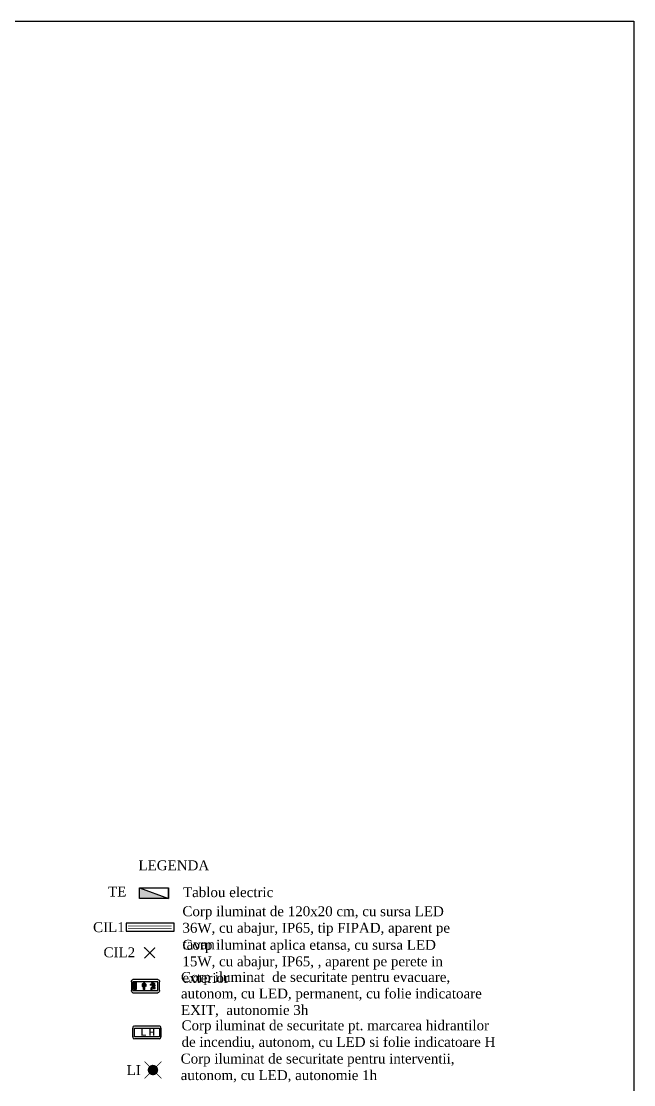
# Model space of a CAD drawing. Header units: millimetres. Extents: x 1322820 to 1391563, y 1051909 to 1098256.
# Drawn here: x 1376114 to 1391546, y 1071447 to 1098256 of the extents above; entities that cross this region are included whole.
import ezdxf

# ---------------------------------------------------------------- set-up
doc = ezdxf.new("R2010")
doc.units = ezdxf.units.MM
doc.header["$MEASUREMENT"] = 0
doc.linetypes.add('DUBLU_INTRERUPT', pattern=[1.093612, 0.529167, -0.211667, 0.141111, -0.211667])
doc.layers.get('0').update_dxf_attribs({"true_color": 0x787878})
for name, color, linetype in [('cartus', 1, 'Continuous'), ('Circuit echipo', 7, 'Continuous'), ('ELECTRICAL', 7, 'Continuous'), ('ELECTRICE', 1, 'Continuous'), ('Texte', 7, 'Continuous')]:
    doc.layers.add(name, color=color, linetype=linetype)
doc.layers.add('Circuite', color=7, linetype='Continuous', lineweight=25)
doc.layers.add('Ecs.Corpuri Siguranta', color=7, linetype='Continuous', true_color=0x00b800)

# ---------------------------------------------------------------- blocks, each defined once
blk = doc.blocks.new('A$C737B7B43')
at = {"layer": 'ELECTRICE', "lineweight": 20, "const_width": 24}
for points in [[(8, 230), (225, 14)], [(14, 8), (230, 225)]]:
    blk.add_lwpolyline(points, dxfattribs=at)
blk = doc.blocks.new('A$C11B60078')
at = {"layer": 'Circuite', "ltscale": 2}
blk.add_lwpolyline([(0, 0), (1009, 0), (1009, 166), (0, 166)], close=True, dxfattribs=at)
at = {"layer": 'Circuite', "color": 1, "ltscale": 2, "const_width": 15}
for points in [[(39, 110), (955, 110)], [(39, 52), (955, 52)]]:
    blk.add_lwpolyline(points, dxfattribs=at)
blk = doc.blocks.new('A$C6379187E')
at = {"layer": 'Ecs.Corpuri Siguranta'}
h = blk.add_hatch(color=256, dxfattribs=at)
h.paths.add_polyline_path([(255, 637), (255, 589), (167, 589), (167, 637)])
h.paths.add_polyline_path([(167, 637), (167, 589), (79, 589), (79, 637)])
blk.add_hatch(color=256, dxfattribs=at).paths.add_polyline_path([(255, 390), (212, 342), (153, 342), (182, 374), (80, 374), (80, 390), (80, 406), (182, 406), (153, 438), (212, 438)])
h = blk.add_hatch(color=256, dxfattribs=at)
edge = h.paths.add_edge_path()
edge.add_ellipse((252, 180), major_axis=(15, 15), ratio=1, start_angle=225, end_angle=405, ccw=False)
edge.add_ellipse((252, 180), major_axis=(-15, 15), ratio=1, start_angle=-45, end_angle=135, ccw=False)
edge = h.paths.add_edge_path()
edge.add_line((203, 187), (190, 197))
edge.add_line((190, 197), (190, 240))
edge.add_line((190, 240), (206, 240))
edge.add_line((206, 240), (206, 205))
edge.add_line((206, 205), (223, 192))
edge.add_ellipse((252, 180), major_axis=(22.2, 22.2), ratio=1, start_angle=111.5891, end_angle=191.0809)
edge.add_line((235, 154), (231, 127))
edge.add_line((231, 127), (222, 118))
edge.add_line((222, 118), (176, 109))
edge.add_line((176, 109), (173, 125))
edge.add_line((173, 125), (214, 133))
edge.add_line((214, 133), (213, 142))
edge.add_line((213, 142), (173, 135))
edge.add_line((173, 135), (132, 135))
edge.add_line((132, 135), (132, 106))
edge.add_line((132, 106), (108, 106))
edge.add_line((108, 106), (108, 159))
edge.add_line((108, 159), (139, 159))
edge.add_line((139, 159), (111, 183))
edge.add_line((111, 183), (64, 183))
edge.add_line((64, 183), (64, 207))
edge.add_line((64, 207), (120, 207))
edge.add_line((120, 207), (155, 177))
edge.add_line((155, 177), (203, 187))
for p, q in [((0, 670), (0, 40)), ((277, 710), (56, 710)), ((277, 670), (56, 670)), ((56, 670), (56, 40)), ((79, 589), (79, 637)), ((79, 637), (167, 637)), ((255, 589), (79, 589)), ((167, 637), (255, 637)), ((255, 637), (255, 589)), ((277, 40), (277, 670)), ((333, 40), (333, 670)), ((80, 406), (182, 406)), ((80, 406), (80, 390)), ((80, 390), (80, 374)), ((80, 374), (182, 374)), ((153, 438), (182, 406)), ((212, 438), (153, 438)), ((182, 374), (153, 342)), ((212, 342), (153, 342)), ((212, 438), (255, 390)), ((255, 390), (212, 342)), ((56, 40), (277, 40)), ((56, 0), (277, 0)), ((64, 207), (120, 207)), ((64, 183), (64, 207)), ((64, 183), (111, 183)), ((108, 159), (108, 106)), ((139, 159), (108, 159)), ((108, 106), (132, 106)), ((111, 183), (139, 159)), ((120, 207), (155, 177)), ((132, 106), (132, 135)), ((132, 135), (173, 135)), ((155, 177), (203, 187)), ((173, 135), (213, 142)), ((214, 133), (173, 125)), ((173, 125), (176, 109)), ((176, 109), (222, 118)), ((206, 240), (190, 240)), ((190, 197), (190, 240)), ((203, 187), (190, 197)), ((206, 205), (206, 240)), ((223, 192), (206, 205)), ((213, 142), (214, 133)), ((222, 118), (231, 127)), ((223, 192), (223, 192)), ((231, 127), (235, 154))]:
    blk.add_line(p, q, dxfattribs=at)
at = {"layer": 'Ecs.Corpuri Siguranta', "extrusion": (0, 0, -1)}
for centre, major_axis, ratio, start_param, end_param in [((63, 665), (-63.8, 0), 0.714286, 0.11637, 1.454426), ((270, 665), (63.8, 0), 0.714286, -1.454426, -0.11637), ((63, 45), (63.8, 0), 0.714286, 1.687167, 3.025222), ((252, 180), (22.2, 22.2), 1, 2.948194, 4.335589), ((252, 180), (15, 15), 1, -0.785398, 5.497787), ((270, 45), (-63.8, 0), 0.714286, 3.257963, 4.596019)]:
    blk.add_ellipse(centre, major_axis=major_axis, ratio=ratio, start_param=start_param, end_param=end_param, dxfattribs=at)
blk = doc.blocks.new('A$C33E22CBF')
at = {"layer": 'Ecs.Corpuri Siguranta', "color": 1}
for p, q in [((0, 56), (0, 277)), ((40, 333), (670, 333)), ((40, 56), (40, 277)), ((40, 277), (670, 277)), ((670, 277), (670, 56)), ((710, 277), (710, 56)), ((670, 56), (40, 56)), ((670, 0), (40, 0))]:
    blk.add_line(p, q, dxfattribs=at)
for centre, major_axis, start_param, end_param in [((45, 270), (0, 63.8), 0.11637, 1.454426), ((665, 270), (0, -63.8), 1.687167, 3.025222), ((45, 63), (0, -63.8), -1.454426, -0.11637), ((665, 63), (0, 63.8), 3.257963, 4.596019)]:
    blk.add_ellipse(centre, major_axis=major_axis, ratio=0.714286, start_param=start_param, end_param=end_param, dxfattribs=at)
at = {"layer": 'Texte', "color": 1, "linetype": 'Continuous', "insert": (205, 250), "char_height": 165, "width": 1427, "attachment_point": 1}
blk.add_mtext('{\\fFranklin Gothic Demi|b1|i0|c0|p34;L H}', dxfattribs=at)

msp = doc.modelspace()

# ---------------------------------------------------------------- hatches: boundary and pattern name
msp.add_hatch(color=1).paths.add_polyline_path([(1379554, 1076239), (1379098, 1076408), (1379095, 1076408), (1379095, 1076239)])
h = msp.add_hatch(color=1)
h.paths.add_polyline_path([(1379098, 1076408), (1379095, 1076408), (1379095, 1076139), (1379261, 1076139), (1379261, 1076145), (1379599, 1076145), (1379599, 1076139), (1379824, 1076139)])
h.paths.add_polyline_path([(1379599, 1076145), (1379261, 1076145), (1379261, 1076139), (1379599, 1076139)], flags=17)
at = {"layer": 'ELECTRICE', "linetype": 'DUBLU_INTRERUPT'}
h = msp.add_hatch(color=1, dxfattribs=at)
h.paths.add_polyline_path([(1379329, 1071736, 0.414226), (1379515, 1071716), (1379412, 1071818)])
h.paths.add_polyline_path([(1379412, 1071818), (1379515, 1071716, 0.227426), (1379564, 1071818, 0.227437), (1379515, 1071921)])
h.paths.add_polyline_path([(1379412, 1071818), (1379515, 1071921, 0.414202), (1379329, 1071901)])
h.paths.add_polyline_path([(1379329, 1071736), (1379412, 1071818), (1379329, 1071901, 0.170706), (1379300, 1071818, 0.170696)])

# ---------------------------------------------------------------- linework, layer by layer
for p, q in [((1379095, 1076409), (1379824, 1076139)), ((1379824, 1076139), (1379824, 1076409)), ((1379824, 1076409), (1379824, 1076139)), ((1379824, 1076409), (1379824, 1076139)), ((1379824, 1076139), (1379824, 1076409)), ((1379824, 1076139), (1379824, 1076409)), ((1379599, 1076145), (1379261, 1076145))]:
    msp.add_line(p, q)
msp.add_lwpolyline([(1379824, 1076409), (1379824, 1076139), (1379095, 1076139), (1379095, 1076409)], close=True)
at = {"layer": 'Circuite'}
msp.add_lwpolyline([(1391546, 1055224), (1324044, 1055224), (1324044, 1098256), (1391546, 1098256)], close=True, dxfattribs=at)
at = {"layer": 'ELECTRICAL', "linetype": 'Continuous', "const_width": 15, "flags": 128}
msp.add_lwpolyline([(1379646, 1072032), (1379221, 1071606), (1379434, 1071819), (1379646, 1071606), (1379221, 1072032)], dxfattribs=at)
msp.add_lwpolyline([(1379646, 1072032), (1379221, 1071606), (1379434, 1071819), (1379646, 1071606), (1379221, 1072032)], dxfattribs=at)
at = {"layer": 'ELECTRICE'}
msp.add_line((1379095, 1076409), (1379824, 1076139), dxfattribs=at)

# ---------------------------------------------------------------- block references
at = {"layer": 'cartus'}
msp.add_blockref('A$C33E22CBF', (1378923, 1072600), dxfattribs=at)
at = {"layer": 'Circuit echipo', "rotation": 90}
msp.add_blockref('A$C6379187E', (1379598, 1073767), dxfattribs=at)
at = {"layer": 'Circuite', "ltscale": 2, "xscale": 1.200000047683716, "yscale": 1.199999988079071, "zscale": 1.2}
msp.add_blockref('A$C11B60078', (1378758, 1075318), dxfattribs=at)
at = {"layer": 'ELECTRICE', "lineweight": 20, "xscale": 1.25, "yscale": 1.25, "zscale": 1.25}
msp.add_blockref('A$C737B7B43', (1379200, 1074624), dxfattribs=at)

# ---------------------------------------------------------------- texts
at = {"layer": 'Circuite', "linetype": 'Continuous', "char_height": 250, "attachment_point": 1}
for s, insert, width in [('{\\fTimes New Roman|b0|i0|c0|p18;Corp iluminat de 120x20 cm, cu sursa LED 36W, cu abajur, IP65, tip FIPAD, aparent pe tavan}', (1380175, 1075945), 7462.77), ('{\\fTimes New Roman|b0|i0|c0|p18;Corp iluminat aplica etansa, cu sursa LED 15W, cu abajur, IP65, , aparent pe perete in exterior}', (1380175, 1075099), 7129.33), ('{\\fTimes New Roman|b0|i0|c0|p18;Corp iluminat  de securitate pentru evacuare, autonom, cu LED, permanent, cu folie indicatoare \\C100;\\c3727360;EXIT\\C256;,  autonomie 3h}', (1380138, 1074289), 7644.6)]:
    msp.add_mtext(s, dxfattribs=dict(at, insert=insert, width=width))
at = {"layer": 'Circuite', "insert": (1378771, 1071941), "char_height": 250, "width": 1372.1, "attachment_point": 1}
msp.add_mtext('{\\fTimes New Roman|b0|i0|c0|p18;LI}', dxfattribs=at)
at = {"layer": 'Texte', "attachment_point": 1}
for s, insert, char_height, width in [('{\\fTimes New Roman|b0|i0|c0|p18;\\H1.4584x;LEGENDA} ', (1379067, 1077103), 171.42, 7878.54), ('{\\fTimes New Roman|b0|i0|c0|p18;    TE}', (1377923, 1076442), 250, 7878.54), ('{\\fTimes New Roman|b0|i0|c0|p18;Tablou electric}', (1380189, 1076426), 250, 7353.35), ('{\\fTimes New Roman|b0|i0|c0|p18;CIL1}', (1377923, 1075544), 250, 7878.54), ('{\\fTimes New Roman|b0|i0|c0|p18;CIL2}', (1378187, 1074910), 250, 7878.54), ('{\\fTimes New Roman|b0|i0|c0|p18;Corp iluminat de securitate pt. marcarea hidrantilor de incendiu, autonom, cu LED si folie indicatoare \\C1;H }', (1380153, 1073069), 250, 7907.4), ('{\\fTimes New Roman|b0|i0|c0|p18;Corp iluminat de securitate pentru interventii, autonom, cu LED, autonomie 1h }', (1380131, 1072231), 250, 7307.37)]:
    msp.add_mtext(s, dxfattribs=dict(at, insert=insert, char_height=char_height, width=width))

doc.saveas('drawing.dxf')
